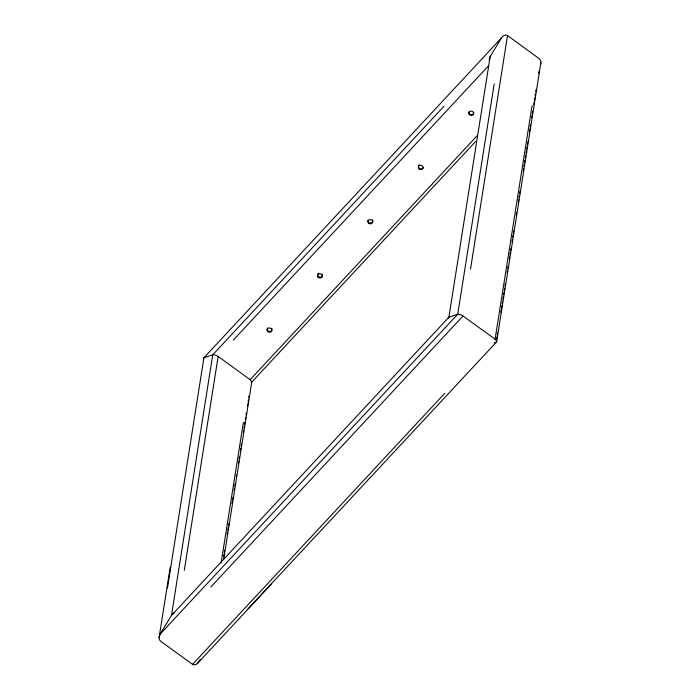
<?xml version="1.0" encoding="UTF-8"?>
<svg xmlns="http://www.w3.org/2000/svg" width="700" height="700" viewBox="0 0 700 700"><rect width="100%" height="100%" fill="white"/><g stroke="black" fill="none" stroke-linecap="round" stroke-linejoin="round"><path stroke-width="1.05" d="M271.303 584.054L197.409 663.512L195.982 664.545L193.331 664.878L160.51 641.139L159.373 639.572L159.075 637.639L170.231 567.184M167.449 588.07L203.919 357.761L501.48 37.905C502.635 35.954 505.33 34.116 507.517 35.551L539.49 58.861L540.628 60.428L540.925 62.361L496.624 341.863L248.106 608.79M159.075 637.639L160.151 634.13L171.491 615.387L212.756 354.821L443.914 106.339M184.293 570.264L218.164 356.414L214.891 354.882L212.756 354.821L203.919 357.761L203.245 358.767M221.121 562.896L243.364 422.494M223.615 556.5L223.947 554.383M224.28 552.265L224.621 550.148M227.115 534.363L227.465 532.14M227.797 530.058L228.139 527.905M228.48 525.788L228.821 523.609M231.998 503.545L232.4 501.034M232.671 499.31L233.004 497.184M234.098 490.289L234.439 488.136M234.78 485.984L235.121 483.84M236.189 477.059L236.53 474.941M238.359 463.409L238.709 461.177M239.032 459.113L239.382 456.934M240.389 450.581L240.739 448.367M241.08 446.215L241.421 444.062M243.241 432.574L243.574 430.456M243.906 428.339L244.248 426.221M244.58 424.104L244.912 421.986M245.332 419.344L245.674 417.191M246.015 415.039L246.356 412.886M247.38 406.438L247.765 403.979M248.106 401.861L248.439 399.735M248.771 397.618L249.112 395.5M223.755 558.906L251.799 381.789L250.136 379.724L218.164 356.414M501.48 37.905L490.149 56.639L448.875 317.205L171.491 615.387M494.191 83.965L457.713 314.265L160.151 634.13M470.514 269.141L507.517 35.551M496.755 341.233L495.093 339.168L532.087 105.578M496.589 339.019L496.93 336.84M497.262 334.74L497.613 332.517M500.832 312.244L501.165 310.1M501.506 307.956L501.847 305.812M502.189 303.669L502.521 301.534M502.915 299.049L503.256 296.896M503.597 294.735L503.948 292.574M504.289 290.412L504.63 288.26M504.971 286.099L505.409 283.316M507.106 272.606L507.448 270.463M507.78 268.328L508.121 266.184M509.241 259.114L509.582 256.953M509.924 254.791L510.274 252.63M510.615 250.477L510.956 248.316M511.98 241.841L512.365 239.4M512.706 237.256L513.048 235.121M513.38 232.977L513.721 230.834M516.25 214.847L516.609 212.625M518.306 201.915L518.648 199.736M518.98 197.627L519.33 195.414M519.671 193.261L520.012 191.1M523.224 170.852L523.565 168.709M523.898 166.565L524.239 164.421M524.58 162.278L524.921 160.134M525.315 157.631L525.656 155.479M525.997 153.317L526.339 151.156M526.68 148.995L527.021 146.843M527.371 144.681L527.8 141.925M529.497 131.215L529.839 129.071M530.18 126.928L530.521 124.793M531.641 117.688L531.983 115.535M532.324 113.374L532.665 111.212M533.697 104.737L534.082 102.296M534.38 100.415L534.756 98.009M535.097 95.865L535.439 93.721M535.78 91.586L536.113 89.442M538.65 73.43L539 71.234M489.073 60.147L490.149 56.639M540.601 64.207L540.925 62.361M251.799 381.789L251.125 382.795M448.201 318.211L448.875 317.205L457.713 314.265L461.423 314.877L495.093 339.168M200.139 659.418L197.409 663.512M233.293 340.148L488.346 65.984M250.136 379.724L477.61 135.196M251.86 381.999L475.711 141.374M210.945 586.924L463.12 315.858M192.482 664.449L444.658 393.382M172.594 613.979L174.02 612.938M494.113 342.886L496.081 342.239M473.742 112.315A2.45 2.135 9 0 1 471.1 114.599A2.45 2.135 9 0 1 468.974 111.772M423.22 167.388A2.45 2.135 9 0 1 419.37 168.315A2.45 2.135 9 0 1 419.659 164.789M372.785 221.602A2.45 2.135 9 0 1 369.749 222.924A2.45 2.135 9 0 1 368.104 220.202M372.558 219.905A2.45 2.135 9 0 1 372.873 220.736M322.35 275.817A2.45 2.135 9 0 1 318.5 276.745A2.45 2.135 9 0 1 318.789 273.219M322.123 274.12A2.45 2.135 9 0 1 322.438 274.951M271.924 330.033A2.45 2.135 9 0 1 268.45 331.188A2.45 2.135 9 0 1 267.662 327.933M271.696 328.335A2.45 2.135 9 0 1 272.002 329.166M469.411 114.669A2.45 2.135 9 0 0 473.532 113.96A2.45 2.135 9 0 0 470.627 111.151A2.45 2.135 9 0 0 469.411 114.669M418.976 168.884A2.45 2.135 9 0 0 423.098 168.175A2.45 2.135 9 0 0 420.192 165.366A2.45 2.135 9 0 0 418.976 168.884M368.541 223.099A2.45 2.135 9 0 0 372.662 222.39A2.45 2.135 9 0 0 369.757 219.581A2.45 2.135 9 0 0 368.541 223.099M318.115 277.305A2.45 2.135 9 0 0 322.227 276.605A2.45 2.135 9 0 0 319.322 273.796A2.45 2.135 9 0 0 318.115 277.305M267.68 331.52A2.45 2.135 9 0 0 271.793 330.82A2.45 2.135 9 0 0 268.887 328.011A2.45 2.135 9 0 0 267.68 331.52"/></g></svg>
